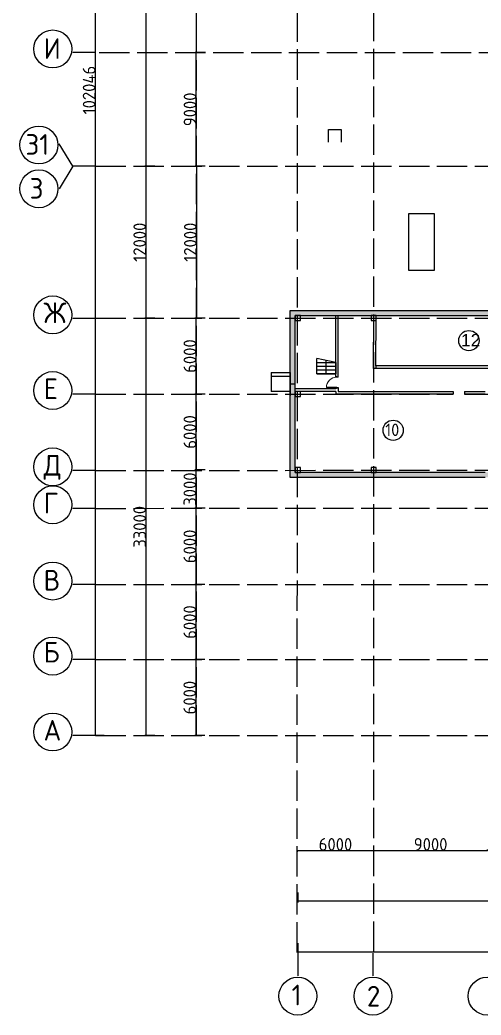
# Model space of a CAD drawing. Header units: millimetres. Extents: x -1544140 to 7445918, y -1294905 to 2019878.
# Drawn here: x 446820 to 483281, y 141409 to 220079 of the extents above; entities that cross this region are included whole.
import ezdxf

# ---------------------------------------------------------------- set-up
doc = ezdxf.new("R2010")
doc.units = ezdxf.units.MM
doc.header["$MEASUREMENT"] = 0
doc.linetypes.add('ACAD_ISO02W100', pattern=[15, 12, -3])
doc.layers.add('JA_Building Outline', color=7, linetype='Continuous', lineweight=5)
doc.layers.add('Plan 1', color=7, linetype='Continuous')
doc.layers.add('Plan 2', color=7, linetype='Continuous')
doc.styles.add('Annotative', font='GOST Common.ttf')
doc.styles.add('gost', font='GOST Common.ttf')
doc.styles.get("Standard").update_dxf_attribs({"font": 'arial.ttf'})
doc.dimstyles.get("Standard").update_dxf_attribs({"dimtxt": 1000, "dimasz": 100, "dimexe": 100, "dimexo": 0.06, "dimgap": 0.19, "dimtad": 1, "dimdec": 0, "dimzin": 0, "dimdsep": 46, "dimtxsty": 'Annotative', "dimblk": 'ARCHTICK', "dimcen": 0.09, "dimadec": 0, "dimazin": 0, "dimtfac": 1, "dimtdec": 0, "dimtofl": 0, "dimtmove": 0, "dimatfit": 3, "dimldrblk": 'ARCHTICK', "dimfxl": 700, "dimfxlon": 1, "dimtolj": 1, "dimtzin": 0, "dimarcsym": 0})

# ---------------------------------------------------------------- blocks, each defined once
blk = doc.blocks.new('_ArchTick')
at = {"color": 0, "linetype": 'ByBlock', "const_width": 0.15}
blk.add_lwpolyline([(-0.5, -0.5), (0.5, 0.5)], dxfattribs=at)
blk = doc.blocks.new('*D169')
at = {"color": 0, "lineweight": -2, "transparency": 16777216}
for p, q in [((468791, 147103), (468791, 146303)), ((468791, 146403), (561791, 146403)), ((561791, 147103), (561791, 146303))]:
    blk.add_line(p, q, dxfattribs=at)
at = {"layer": 'Defpoints', "color": 0, "transparency": 16777216}
for p in [(468791, 155507), (561791, 155507), (561791, 146403)]:
    blk.add_point(p, dxfattribs=at)
at = {"color": 0, "lineweight": -2, "transparency": 16777216, "xscale": 100, "yscale": 100, "zscale": 100, "rotation": 180}
blk.add_blockref('_ArchTick', (468791, 146403), dxfattribs=at)
at = {"color": 0, "lineweight": -2, "transparency": 16777216, "xscale": 100, "yscale": 100, "zscale": 100}
blk.add_blockref('_ArchTick', (561791, 146403), dxfattribs=at)
at = {"color": 0, "transparency": 16777216, "insert": (515291, 146904), "char_height": 1000, "attachment_point": 5, "style": 'Annotative'}
blk.add_mtext('\\A1;93000', dxfattribs=at)
blk = doc.blocks.new('*D166')
at = {"color": 0, "lineweight": -2, "transparency": 16777216}
for p, q in [((457491, 196507), (456691, 196507)), ((456791, 163507), (456791, 196507)), ((457491, 163507), (456691, 163507))]:
    blk.add_line(p, q, dxfattribs=at)
at = {"layer": 'Defpoints', "color": 0, "transparency": 16777216}
for p in [(456791, 196507), (468791, 196507), (468791, 163507)]:
    blk.add_point(p, dxfattribs=at)
at = {"color": 0, "lineweight": -2, "transparency": 16777216, "xscale": 100, "yscale": 100, "zscale": 100}
for p, rotation in [((456791, 196507), 90), ((456791, 163507), 270)]:
    blk.add_blockref('_ArchTick', p, dxfattribs=dict(at, rotation=rotation))
at = {"color": 0, "transparency": 16777216, "insert": (456291, 180007), "char_height": 1000, "attachment_point": 5, "rotation": 90, "style": 'Annotative'}
blk.add_mtext('\\A1;33000', dxfattribs=at)
blk = doc.blocks.new('*D167')
at = {"color": 0, "lineweight": -2, "transparency": 16777216}
for p, q in [((457491, 208507), (456691, 208507)), ((456791, 196507), (456791, 208507)), ((457491, 196507), (456691, 196507))]:
    blk.add_line(p, q, dxfattribs=at)
at = {"layer": 'Defpoints', "color": 0, "transparency": 16777216}
for p in [(456791, 208507), (492791, 208507), (468791, 196507)]:
    blk.add_point(p, dxfattribs=at)
at = {"color": 0, "lineweight": -2, "transparency": 16777216, "xscale": 100, "yscale": 100, "zscale": 100}
for p, rotation in [((456791, 208507), 90), ((456791, 196507), 270)]:
    blk.add_blockref('_ArchTick', p, dxfattribs=dict(at, rotation=rotation))
at = {"color": 0, "transparency": 16777216, "insert": (456291, 202507), "char_height": 1000, "attachment_point": 5, "rotation": 90, "style": 'Annotative'}
blk.add_mtext('\\A1;12000', dxfattribs=at)
blk = doc.blocks.new('*D168')
at = {"color": 0, "lineweight": -2, "transparency": 16777216}
for p, q in [((457491, 265507), (456691, 265507)), ((456791, 208507), (456791, 265507)), ((457491, 208507), (456691, 208507))]:
    blk.add_line(p, q, dxfattribs=at)
at = {"layer": 'Defpoints', "color": 0, "transparency": 16777216}
for p in [(456791, 265507), (492791, 265507), (492791, 208507)]:
    blk.add_point(p, dxfattribs=at)
at = {"color": 0, "lineweight": -2, "transparency": 16777216, "xscale": 100, "yscale": 100, "zscale": 100}
for p, rotation in [((456791, 265507), 90), ((456791, 208507), 270)]:
    blk.add_blockref('_ArchTick', p, dxfattribs=dict(at, rotation=rotation))
at = {"color": 0, "transparency": 16777216, "insert": (456291, 237007), "char_height": 1000, "attachment_point": 5, "rotation": 90, "style": 'Annotative'}
blk.add_mtext('\\A1;57000', dxfattribs=at)
blk = doc.blocks.new('*D193')
at = {"color": 0, "lineweight": -2, "transparency": 16777216}
for p, q in [((461448, 169506), (460648, 169506)), ((460748, 163507), (460748, 169506)), ((461448, 163507), (460648, 163507))]:
    blk.add_line(p, q, dxfattribs=at)
at = {"layer": 'Defpoints', "color": 0, "transparency": 16777216}
for p in [(460748, 169506), (468748, 169506), (468748, 163507)]:
    blk.add_point(p, dxfattribs=at)
at = {"color": 0, "lineweight": -2, "transparency": 16777216, "xscale": 100, "yscale": 100, "zscale": 100}
for p, rotation in [((460748, 169506), 90), ((460748, 163507), 270)]:
    blk.add_blockref('_ArchTick', p, dxfattribs=dict(at, rotation=rotation))
at = {"color": 0, "transparency": 16777216, "insert": (460248, 166507), "char_height": 1000, "attachment_point": 5, "rotation": 90, "style": 'Annotative'}
blk.add_mtext('\\A1;6000', dxfattribs=at)
blk = doc.blocks.new('*D194')
at = {"color": 0, "lineweight": -2, "transparency": 16777216}
for p, q in [((461453, 175449), (460653, 175449)), ((460753, 169507), (460753, 175449)), ((461453, 169507), (460653, 169507))]:
    blk.add_line(p, q, dxfattribs=at)
at = {"layer": 'Defpoints', "color": 0, "transparency": 16777216}
for p in [(460753, 175449), (468753, 175449), (468791, 169507)]:
    blk.add_point(p, dxfattribs=at)
at = {"color": 0, "lineweight": -2, "transparency": 16777216, "xscale": 100, "yscale": 100, "zscale": 100}
for p, rotation in [((460753, 175449), 90), ((460753, 169507), 270)]:
    blk.add_blockref('_ArchTick', p, dxfattribs=dict(at, rotation=rotation))
at = {"color": 0, "transparency": 16777216, "insert": (460253, 172478), "char_height": 1000, "attachment_point": 5, "rotation": 90, "style": 'Annotative'}
blk.add_mtext('\\A1;6000', dxfattribs=at)
blk = doc.blocks.new('*D195')
at = {"color": 0, "lineweight": -2, "transparency": 16777216}
for p, q in [((461453, 181473), (460653, 181473)), ((460753, 175449), (460753, 181473)), ((461453, 175449), (460653, 175449))]:
    blk.add_line(p, q, dxfattribs=at)
at = {"layer": 'Defpoints', "color": 0, "transparency": 16777216}
for p in [(460753, 181473), (468756, 181473), (468753, 175449)]:
    blk.add_point(p, dxfattribs=at)
at = {"color": 0, "lineweight": -2, "transparency": 16777216, "xscale": 100, "yscale": 100, "zscale": 100}
for p, rotation in [((460753, 181473), 90), ((460753, 175449), 270)]:
    blk.add_blockref('_ArchTick', p, dxfattribs=dict(at, rotation=rotation))
at = {"color": 0, "transparency": 16777216, "insert": (460253, 178461), "char_height": 1000, "attachment_point": 5, "rotation": 90, "style": 'Annotative'}
blk.add_mtext('\\A1;6000', dxfattribs=at)
blk = doc.blocks.new('*D196')
at = {"color": 0, "lineweight": -2, "transparency": 16777216}
for p, q in [((461456, 184507), (460656, 184507)), ((460756, 181473), (460756, 184507)), ((461456, 181473), (460656, 181473))]:
    blk.add_line(p, q, dxfattribs=at)
at = {"layer": 'Defpoints', "color": 0, "transparency": 16777216}
for p in [(460756, 184507), (468791, 184507), (468756, 181473)]:
    blk.add_point(p, dxfattribs=at)
at = {"color": 0, "lineweight": -2, "transparency": 16777216, "xscale": 100, "yscale": 100, "zscale": 100}
for p, rotation in [((460756, 184507), 90), ((460756, 181473), 270)]:
    blk.add_blockref('_ArchTick', p, dxfattribs=dict(at, rotation=rotation))
at = {"color": 0, "transparency": 16777216, "insert": (460256, 182990), "char_height": 1000, "attachment_point": 5, "rotation": 90, "style": 'Annotative'}
blk.add_mtext('\\A1;3000', dxfattribs=at)
blk = doc.blocks.new('*D197')
at = {"color": 0, "lineweight": -2, "transparency": 16777216}
for p, q in [((461460, 190503), (460660, 190503)), ((460760, 184507), (460760, 190503)), ((461460, 184507), (460660, 184507))]:
    blk.add_line(p, q, dxfattribs=at)
at = {"layer": 'Defpoints', "color": 0, "transparency": 16777216}
for p in [(460760, 190503), (468760, 190503), (468791, 184507)]:
    blk.add_point(p, dxfattribs=at)
at = {"color": 0, "lineweight": -2, "transparency": 16777216, "xscale": 100, "yscale": 100, "zscale": 100}
for p, rotation in [((460760, 190503), 90), ((460760, 184507), 270)]:
    blk.add_blockref('_ArchTick', p, dxfattribs=dict(at, rotation=rotation))
at = {"color": 0, "transparency": 16777216, "insert": (460260, 187505), "char_height": 1000, "attachment_point": 5, "rotation": 90, "style": 'Annotative'}
blk.add_mtext('\\A1;6000', dxfattribs=at)
blk = doc.blocks.new('*D198')
at = {"color": 0, "lineweight": -2, "transparency": 16777216}
for p, q in [((461460, 196507), (460660, 196507)), ((460760, 190503), (460760, 196507)), ((461460, 190503), (460660, 190503))]:
    blk.add_line(p, q, dxfattribs=at)
at = {"layer": 'Defpoints', "color": 0, "transparency": 16777216}
for p in [(460760, 196507), (468791, 196507), (468760, 190503)]:
    blk.add_point(p, dxfattribs=at)
at = {"color": 0, "lineweight": -2, "transparency": 16777216, "xscale": 100, "yscale": 100, "zscale": 100}
for p, rotation in [((460760, 196507), 90), ((460760, 190503), 270)]:
    blk.add_blockref('_ArchTick', p, dxfattribs=dict(at, rotation=rotation))
at = {"color": 0, "transparency": 16777216, "insert": (460260, 193505), "char_height": 1000, "attachment_point": 5, "rotation": 90, "style": 'Annotative'}
blk.add_mtext('\\A1;6000', dxfattribs=at)
blk = doc.blocks.new('*D187')
at = {"color": 0, "lineweight": -2, "transparency": 16777216}
for p, q in [((460091, 208507), (460891, 208507)), ((460791, 208507), (460791, 196507)), ((460791, 196507), (460891, 196507))]:
    blk.add_line(p, q, dxfattribs=at)
at = {"layer": 'Defpoints', "color": 0, "transparency": 16777216}
for p in [(452791, 208507), (460791, 196507), (460791, 196507)]:
    blk.add_point(p, dxfattribs=at)
at = {"color": 0, "lineweight": -2, "transparency": 16777216, "xscale": 100, "yscale": 100, "zscale": 100}
for p, rotation in [((460791, 208507), 90), ((460791, 196507), 270)]:
    blk.add_blockref('_ArchTick', p, dxfattribs=dict(at, rotation=rotation))
at = {"color": 0, "transparency": 16777216, "insert": (460291, 202507), "char_height": 1000, "attachment_point": 5, "rotation": 90, "style": 'Annotative'}
blk.add_mtext('\\A1;12000', dxfattribs=at)
blk = doc.blocks.new('*D188')
at = {"color": 0, "lineweight": -2, "transparency": 16777216}
for p, q in [((461467, 217507), (460667, 217507)), ((460767, 208507), (460767, 217507)), ((461467, 208507), (460667, 208507))]:
    blk.add_line(p, q, dxfattribs=at)
at = {"layer": 'Defpoints', "color": 0, "transparency": 16777216}
for p in [(460767, 217507), (468767, 217507), (468767, 208507)]:
    blk.add_point(p, dxfattribs=at)
at = {"color": 0, "lineweight": -2, "transparency": 16777216, "xscale": 100, "yscale": 100, "zscale": 100}
for p, rotation in [((460767, 217507), 90), ((460767, 208507), 270)]:
    blk.add_blockref('_ArchTick', p, dxfattribs=dict(at, rotation=rotation))
at = {"color": 0, "transparency": 16777216, "insert": (460267, 213007), "char_height": 1000, "attachment_point": 5, "rotation": 90, "style": 'Annotative'}
blk.add_mtext('\\A1;9000', dxfattribs=at)
blk = doc.blocks.new('*D163')
at = {"color": 0, "lineweight": -2, "transparency": 16777216}
for p, q in [((460791, 229442), (460891, 229442)), ((460791, 217507), (460791, 229442)), ((461491, 217507), (460691, 217507))]:
    blk.add_line(p, q, dxfattribs=at)
at = {"layer": 'Defpoints', "color": 0, "transparency": 16777216}
for p in [(460791, 229442), (460791, 229442), (466235, 217507)]:
    blk.add_point(p, dxfattribs=at)
at = {"color": 0, "lineweight": -2, "transparency": 16777216, "xscale": 100, "yscale": 100, "zscale": 100}
for p, rotation in [((460791, 229442), 90), ((460791, 217507), 270)]:
    blk.add_blockref('_ArchTick', p, dxfattribs=dict(at, rotation=rotation))
at = {"color": 0, "transparency": 16777216, "insert": (460291, 223474), "char_height": 1000, "attachment_point": 5, "rotation": 90, "style": 'Annotative'}
blk.add_mtext('\\A1;12000', dxfattribs=at)
blk = doc.blocks.new('*D192')
at = {"color": 0, "lineweight": -2, "transparency": 16777216}
for p, q in [((453492, 265553), (452692, 265553)), ((452792, 163507), (452792, 265553)), ((453492, 163507), (452692, 163507))]:
    blk.add_line(p, q, dxfattribs=at)
at = {"layer": 'Defpoints', "color": 0, "transparency": 16777216}
for p in [(452792, 265553), (461379, 265553), (468791, 163507)]:
    blk.add_point(p, dxfattribs=at)
at = {"color": 0, "lineweight": -2, "transparency": 16777216, "xscale": 100, "yscale": 100, "zscale": 100}
for p, rotation in [((452792, 265553), 90), ((452792, 163507), 270)]:
    blk.add_blockref('_ArchTick', p, dxfattribs=dict(at, rotation=rotation))
at = {"color": 0, "transparency": 16777216, "insert": (452291, 214530), "char_height": 1000, "attachment_point": 5, "rotation": 90, "style": 'Annotative'}
blk.add_mtext('\\A1;102046', dxfattribs=at)
blk = doc.blocks.new('*D165')
at = {"color": 0, "lineweight": -2, "transparency": 16777216}
for p, q in [((468791, 151103), (468791, 150303)), ((543791, 151103), (543791, 150303)), ((543791, 150403), (468791, 150403))]:
    blk.add_line(p, q, dxfattribs=at)
at = {"layer": 'Defpoints', "color": 0, "transparency": 16777216}
for p in [(468791, 170852), (543791, 163507), (468791, 150403)]:
    blk.add_point(p, dxfattribs=at)
at = {"color": 0, "lineweight": -2, "transparency": 16777216, "xscale": 100, "yscale": 100, "zscale": 100, "rotation": 180}
blk.add_blockref('_ArchTick', (468791, 150403), dxfattribs=at)
at = {"color": 0, "lineweight": -2, "transparency": 16777216, "xscale": 100, "yscale": 100, "zscale": 100}
blk.add_blockref('_ArchTick', (543791, 150403), dxfattribs=at)
at = {"color": 0, "transparency": 16777216, "insert": (506291, 150904), "char_height": 1000, "attachment_point": 5, "style": 'Annotative'}
blk.add_mtext('\\A1;75000', dxfattribs=at)
blk = doc.blocks.new('*D202')
at = {"color": 0, "lineweight": -2, "transparency": 16777216}
for p, q in [((474791, 154403), (474791, 154503)), ((483791, 154403), (474791, 154403)), ((483791, 154403), (483791, 154503))]:
    blk.add_line(p, q, dxfattribs=at)
at = {"layer": 'Defpoints', "color": 0, "transparency": 16777216}
for p in [(474791, 154403), (474791, 154403), (483791, 154403)]:
    blk.add_point(p, dxfattribs=at)
at = {"color": 0, "lineweight": -2, "transparency": 16777216, "xscale": 100, "yscale": 100, "zscale": 100, "rotation": 180}
blk.add_blockref('_ArchTick', (474791, 154403), dxfattribs=at)
at = {"color": 0, "lineweight": -2, "transparency": 16777216, "xscale": 100, "yscale": 100, "zscale": 100}
blk.add_blockref('_ArchTick', (483791, 154403), dxfattribs=at)
at = {"color": 0, "transparency": 16777216, "insert": (479291, 154904), "char_height": 1000, "attachment_point": 5, "style": 'Annotative'}
blk.add_mtext('\\A1;9000', dxfattribs=at)
blk = doc.blocks.new('*D203')
at = {"color": 0, "lineweight": -2, "transparency": 16777216}
for p, q in [((468745, 154440), (468745, 154303)), ((474791, 154403), (468745, 154403)), ((474791, 154403), (474791, 154503))]:
    blk.add_line(p, q, dxfattribs=at)
at = {"layer": 'Defpoints', "color": 0, "transparency": 16777216}
for p in [(468745, 154440), (468745, 154403), (474791, 154403)]:
    blk.add_point(p, dxfattribs=at)
at = {"color": 0, "lineweight": -2, "transparency": 16777216, "xscale": 100, "yscale": 100, "zscale": 100, "rotation": 180}
blk.add_blockref('_ArchTick', (468745, 154403), dxfattribs=at)
at = {"color": 0, "lineweight": -2, "transparency": 16777216, "xscale": 100, "yscale": 100, "zscale": 100}
blk.add_blockref('_ArchTick', (474791, 154403), dxfattribs=at)
at = {"color": 0, "transparency": 16777216, "insert": (471768, 154904), "char_height": 1000, "attachment_point": 5, "style": 'Annotative'}
blk.add_mtext('\\A1;6000', dxfattribs=at)

msp = doc.modelspace()

# ---------------------------------------------------------------- hatches: boundary and pattern name
at = {"true_color": 0x636466, "transparency": 33554687}
h = msp.add_hatch(color=251, dxfattribs=at)
h.dxf.hatch_style = 1
h.paths.add_polyline_path([(492591.3, 229462.4), (492191.3, 229462.1), (492191.3, 217507.1), (492591.3, 217507.1)])
h.paths.add_polyline_path([(492591.3, 217507.1), (492191.3, 217507.1), (492191.3, 207907.1), (492786.5, 207907.1), (492786.6, 208307.1), (492591.3, 208307.1)])
h.paths.add_polyline_path([(498591.3, 208307.1), (492991.3, 208307.1), (492786.6, 208307.1), (492786.5, 207907.1), (492991.3, 207907.1), (498191.3, 207907.1), (498191.3, 197107.1), (492785.7, 197107.1), (492785.6, 196707.1), (498591.3, 196707.1)])
h.paths.add_polyline_path([(492785.7, 197107.1), (483791.3, 197107.1), (483791.3, 196707.1), (492785.6, 196707.1)])
h.paths.add_polyline_path([(474791.3, 197107.1), (468762.6, 197107.1), (468762.4, 196707.1), (474791.3, 196707.1), (474791.3, 196707.8)])
h.paths.add_polyline_path([(483791.3, 197107.1), (474791.3, 197107.1), (474791.3, 196707.1), (483791.3, 196707.1)])
h.paths.add_polyline_path([(468591.3, 196507.1), (468191.3, 196507.1), (468191.3, 190502.8), (468591.3, 190502.8), (468591.3, 190707.1)])
h.paths.add_polyline_path([(468762.6, 197107.1), (468191.3, 197107.1), (468191.3, 196507.1), (468591.3, 196507.1), (468591.3, 196707.1), (468762.4, 196707.1)])
h.paths.add_polyline_path([(468591.3, 190502.8), (468191.3, 190502.8), (468191.3, 189890.1), (468191.3, 184472.6), (468591.3, 184472.7)])
h.paths.add_polyline_path([(474791.3, 184307.1), (468757.2, 184307.1), (468757, 183907.1), (474791.3, 183907.1)])
h.paths.add_polyline_path([(468757.2, 184307.1), (468591.3, 184307.1), (468591.3, 184472.7), (468191.3, 184472.6), (468191.3, 183907.1), (468757, 183907.1)])
h.paths.add_polyline_path([(483791.3, 184307.1), (483591.3, 184307.1), (483591.3, 184307.1), (474791.3, 184307.1), (474791.3, 183907.1), (483591.3, 183907.1), (483791.3, 183907.1)])
h.paths.add_polyline_path([(492591.3, 184307.1), (483991.3, 184307.1), (483791.3, 184307.1), (483791.3, 183907.1), (492191.3, 183907.1), (492191.3, 181481.5), (492591.3, 181481.7)])
h.paths.add_polyline_path([(492591.3, 181481.7), (492191.3, 181481.5), (492191.3, 175463.7), (492591.3, 175463.9)])
h.paths.add_polyline_path([(498791.3, 175307.1), (497323.1, 175307.1), (497323.1, 174907.1), (498791.3, 174907.1)])
h.paths.add_polyline_path([(496423.1, 175307.1), (492783.9, 175307.1), (492783.8, 174907.1), (496423.1, 174907.1)])
h.paths.add_polyline_path([(492591.3, 175463.9), (492191.3, 175463.7), (492191.3, 174907.1), (492783.8, 174907.1), (492783.9, 175307.1), (492591.3, 175307.1)])
h.paths.add_polyline_path([(502391.3, 175470), (501991.3, 175469.8), (501991.3, 175307.1), (501791.3, 175307.1), (501791.3, 174907.1), (502391.3, 174907.1)])
h.paths.add_polyline_path([(501791.3, 175307.1), (498791.3, 175307.1), (498791.3, 174907.1), (501791.3, 174907.1)])
h.paths.add_polyline_path([(502391.3, 181485.3), (501991.3, 181485.1), (501991.3, 175469.8), (502391.3, 175470)])
h.paths.add_polyline_path([(502391.3, 183907.1), (507791.3, 183907.1), (507791.3, 184307.1), (501991.3, 184307.1), (501991.3, 181485.1), (502391.3, 181485.3)])
h.paths.add_polyline_path([(513791.5, 184296.3), (513791.5, 184307.1), (507791.3, 184307.1), (507791.3, 183907.1), (513790.9, 183907.1)])
h.paths.add_polyline_path([(517968.9, 184307.1), (513791.6, 184307.1), (513790.9, 183907.1), (517968.9, 183907.1)])
h.paths.add_polyline_path([(519750.9, 184307.1), (519607.5, 184307.1), (518968.9, 184307.1), (518968.9, 183907.1), (519750.7, 183907.1)])
h.paths.add_polyline_path([(519968.9, 184307.1), (519750.9, 184307.1), (519750.7, 183907.1), (519968.9, 183907.1)])

# ---------------------------------------------------------------- linework, layer by layer
at = {"color": 9, "linetype": 'ACAD_ISO02W100', "ltscale": 200, "true_color": 0xc4c4c5}
for p, q in [((460791.3, 163507.1), (460791.3, 265507.1)), ((468741.3, 146353.5), (468791.3, 265507.1)), ((474791.3, 146403.5), (474791.3, 265507.1)), ((453091.3, 217507.1), (527559.3, 217507.1)), ((452791.3, 208507.1), (561791.3, 208507.1)), ((452791.7, 196507.1), (561791.3, 196507.1)), ((452791.3, 190502.1), (481081.2, 190503.4)), ((481981.2, 190503.4), (525791.3, 190505.5)), ((452791.3, 184466.9), (561791.3, 184507.1)), ((452791.3, 181467), (561791.3, 181507.1)), ((452791.7, 175439.1), (561791.3, 175507.1)), ((452791.3, 169505.9), (535765.4, 169507.1)), ((452791.7, 163507.1), (561791.3, 163507.1))]:
    msp.add_line(p, q, dxfattribs=at)
for p, q in [((452791.3, 217501.7), (451005.1, 217501.7)), ((471226.9, 210419), (471226.9, 211419)), ((471226.9, 211419), (472226.9, 211419)), ((472226.9, 211419), (472226.9, 210419)), ((451005.1, 208507.1), (449932.5, 210287)), ((451001, 208507.1), (449928.5, 206727.2)), ((452791.3, 208507.1), (451005.1, 208507.1)), ((477560.2, 200266.9), (477560.2, 204766.9)), ((477560.2, 204766.9), (479560.2, 204766.9)), ((479560.2, 204766.9), (479560.2, 200266.9)), ((479560.2, 200266.9), (477560.2, 200266.9)), ((471791.3, 191873.7), (471791.3, 196707.1)), ((471991.3, 191837.7), (471991.3, 196707.1)), ((452791.3, 196479.3), (451005.1, 196479.3)), ((471791.3, 193007.1), (470291.3, 193307.1)), ((470291.3, 192107.1), (470291.3, 193307.1)), ((470291.3, 193007.1), (471791.3, 193007.1)), ((471041.3, 192107.1), (471041.3, 193157.1)), ((471791.3, 193007.1), (471791.3, 192107.1)), ((468191.3, 192207.1), (468191.3, 190401.4)), ((470291.3, 192707.1), (471791.3, 192707.1)), ((470291.3, 192407.1), (471791.3, 192407.1)), ((470291.3, 192107.1), (471791.3, 192107.1)), ((471791.3, 192107.1), (470291.3, 192107.1)), ((474965.4, 192733.8), (474965.4, 192533.8)), ((468191.3, 191304.3), (468591.3, 191304.3)), ((471878.8, 191873.7), (471791.3, 191873.7)), ((452791.3, 190502.1), (451005.1, 190502.1)), ((469036.7, 190907.1), (468591.3, 190907.1)), ((469036.7, 190707.1), (468591.3, 190707.1)), ((470707.3, 190907.1), (469036.7, 190907.1)), ((470671.3, 190707.6), (469036.7, 190707.1)), ((471791.3, 190707.8), (470671.3, 190707.6)), ((471791.3, 190907.1), (470707.3, 190907.1)), ((471791.3, 190973.4), (471791.3, 190907.1)), ((471878.8, 190973.4), (471791.3, 190973.4)), ((471791.3, 190707.8), (471791.3, 190503)), ((471791.3, 190507.1), (481081.2, 190507.1)), ((471991.3, 191009.4), (471991.3, 190707.9)), ((471991.3, 190707.9), (481081.2, 190707.3)), ((481081.2, 190707.3), (481081.2, 190503.4)), ((481981.2, 190707.2), (483591.3, 190707.1)), ((481981.2, 190707.2), (481981.2, 190503.4)), ((481981.2, 190507.1), (483591.3, 190507.1)), ((452791.3, 184466.9), (451005.1, 184466.9)), ((452791.3, 181467), (451005.1, 181467)), ((452791.7, 175439.1), (451005.5, 175439.1)), ((452791.7, 169505.9), (451005.5, 169505.9)), ((452791.3, 163507.1), (451005.1, 163507.1)), ((468791.3, 146303.5), (468791.3, 144517.3)), ((474733.4, 146303.5), (474733.4, 144517.3))]:
    msp.add_line(p, q)
at = {"color": 240, "true_color": 0xed1f24}
for p, q in [((466685.3, 192207.1), (468191.3, 192207.1)), ((466685.3, 192207.1), (466685.3, 190707.1)), ((468191.3, 192207.1), (468191.3, 190707.1)), ((466685.3, 191907.1), (468191.3, 191907.1)), ((468191.3, 190707.1), (466685.3, 190707.1))]:
    msp.add_line(p, q, dxfattribs=at)
at = {"color": 18, "true_color": 0x000000}
for p, q in [((471991.3, 191837.7), (471991.3, 191873.4)), ((471991.3, 190973.4), (471991.3, 191009.4))]:
    msp.add_line(p, q, dxfattribs=at)
for points in [[(483591.3, 183907.1), (468191.3, 183907.1), (468191.3, 197107.1), (498191.3, 197107.1), (498191.3, 207907.1), (492991.3, 207907.1), (492191.3, 207907.1), (492191.3, 266107.1), (514391.3, 266107.1), (514391.4, 230107.1), (562391.3, 230107.1), (562391.3, 207907.1), (538391.3, 207907.1), (538391.3, 197107.1), (544391.3, 197107.1), (544391.3, 162907.1), (531191.3, 162907.1), (531191.3, 183907.1), (520968.9, 183907.1)], [(483591.3, 184307.1), (468591.3, 184307.1), (468591.3, 196707.1), (498591.3, 196707.1), (498591.3, 208307.1), (492991.3, 208307.1), (492591.3, 208307.1), (492591.3, 265707.1), (513991.3, 265707.1), (513991.4, 229507.1), (513991.4, 229707.1), (561991.3, 229707.1), (561991.3, 208307.1), (537991.3, 208307.1), (537991.3, 196707.1), (543991.3, 196707.1), (543991.3, 163307.1), (531591.3, 163307.1), (531591.3, 184307.1), (520875.7, 184307.1)], [(492790, 196707.1), (492762.8, 192533.8), (474764.1, 192533.8), (474791.3, 196707.8)]]:
    msp.add_lwpolyline(points)
for points in [[(468591.3, 196307.1), (468991.3, 196307.1), (468991.3, 196707.1), (468591.3, 196707.1)], [(474591.3, 196307.1), (474991.3, 196307.1), (474991.3, 196707.1), (474591.3, 196707.1)], [(474991.3, 196707.1), (492590, 196707.1), (492564.1, 192733.8), (474965.4, 192733.8)], [(468591.3, 190307.1), (468991.3, 190307.1), (468991.3, 190707.1), (468591.3, 190707.1)], [(468591.3, 184307.1), (468991.3, 184307.1), (468991.3, 184707.1), (468591.3, 184707.1)], [(474591.3, 184307.1), (474991.3, 184307.1), (474991.3, 184707.1), (474591.3, 184707.1)]]:
    msp.add_lwpolyline(points, close=True)
for centre in [(449421.5, 217782.7), (448320.1, 210191.2), (448320.1, 206727.2), (449421.5, 196760.3), (449421.5, 190783.1), (449421.5, 184747.9), (449421.5, 181748.1), (449421.9, 175720.1), (449421.9, 169787), (449421.5, 163788.2), (468791.3, 142908.9), (474733.4, 142908.9), (483757.5, 142908.9)]:
    msp.add_circle(centre, 1500)
at = {"layer": 'JA_Building Outline', "color": 18, "lineweight": 0, "true_color": 0x000000}
for p, q in [((471991.3, 191873.7), (471878.8, 191873.7)), ((471878.8, 191873.7), (471878.8, 191837.7)), ((471878.8, 191837.7), (471991.3, 191837.7)), ((471991.3, 191837.7), (471991.3, 191873.7)), ((471991.3, 191009.4), (471878.8, 191009.4)), ((471878.8, 191009.4), (471878.8, 190973.4)), ((471878.8, 190973.4), (471991.3, 190973.4)), ((471991.3, 190973.4), (471991.3, 191009.4))]:
    msp.add_line(p, q, dxfattribs=at)
at = {"layer": 'JA_Building Outline', "color": 18, "lineweight": 5, "true_color": 0x000000}
for p, q in [((471878.8, 191837.7), (471991.3, 191837.7)), ((471878.8, 191009.4), (471991.3, 191009.4))]:
    msp.add_line(p, q, dxfattribs=at)
msp.add_lwpolyline([(471878.8, 191009.4), (471050.5, 191009.4), (471050.5, 191058.7), (471878.8, 191058.7)], close=True, dxfattribs=at)
msp.add_arc((471880.9, 191008.8), 829.5, 90, 180, dxfattribs=at)
at = {"layer": 'Plan 2'}
for centre in [(482317, 194725.3), (476325.9, 187638)]:
    msp.add_circle(centre, 800, dxfattribs=at)

# ---------------------------------------------------------------- texts
at = {"layer": 'Plan 1', "attachment_point": 1, "style": 'gost'}
for s, insert, char_height in [('И', (448690.7, 218634.4), 1630.6), ('З1', (447263.4, 211049.6), 1630.63), ('З', (447589.3, 207579.7), 1630.6), ('Ж', (448690.7, 197744.5), 1630.6), ('Е', (448690.7, 191731.9), 1630.6), ('Д', (448690.7, 185694.2), 1630.6), ('Г', (448690.7, 182698.6), 1630.6), ('В', (448690.7, 176598.5), 1630.6), ('Б', (448690.7, 170914.9), 1630.6), ('А', (448690.7, 164741.8), 1630.6), ('1', (468299.5, 143810.6), 1630.6), ('2', (474249.7, 143715.8), 1630.6)]:
    msp.add_mtext_dynamic_manual_height_columns(s, width=31807.575, gutter_width=5.44, heights=[0], dxfattribs=dict(at, insert=insert, char_height=char_height))
at = {"layer": 'Plan 2', "insert": (481694.4, 195252.4), "char_height": 981.65, "attachment_point": 1}
msp.add_mtext_dynamic_manual_height_columns('12', width=981.649, gutter_width=3.27, heights=[0], dxfattribs=at)
at = {"layer": 'Plan 2', "insert": (475703.2, 188165), "char_height": 981.65, "attachment_point": 1, "style": 'gost'}
msp.add_mtext_dynamic_manual_height_columns('10', width=981.649, gutter_width=3.27, heights=[0], dxfattribs=at)

# ---------------------------------------------------------------- dimensions: what is measured, and where the dimension line sits
for base, p1, p2, picture, middle in [((452791.7, 265553.2), (468791.3, 163507.1), (461378.9, 265553.2), '*D192', (452291.5, 214530.2)), ((460767.4, 217507.1), (468767.4, 208507.1), (468767.4, 217507.1), '*D188', (460267.2, 213007.1)), ((460791.3, 196507.1), (452791.3, 208507.1), (460791.3, 196507.1), '*D187', (460291.1, 202507.1)), ((456791.3, 196507.1), (468791.3, 163507.1), (468791.3, 196507.1), '*D166', (456291.1, 180007.1))]:
    dim = msp.add_linear_dim(base=base, p1=p1, p2=p2, angle=90, dimstyle='Standard')
    dim.commit()
    dim.dimension.update_dxf_attribs({"geometry": picture, "text_midpoint": middle})
for base, p1, p2, picture, middle in [((456791.3, 265507.1), (492791.3, 208507.1), (492791.3, 265507.1), '*D168', (456291.1, 237007.1)), ((456791.3, 208507.1), (468791.3, 196507.1), (492791.3, 208507.1), '*D167', (456291.1, 202507.1))]:
    dim = msp.add_linear_dim(base=base, p1=p1, p2=p2, angle=90, dimstyle='Standard', override={"dimtmove": 1})
    dim.commit()
    dim.dimension.update_dxf_attribs({"geometry": picture, "text_midpoint": middle})
for base, p1, p2, text, picture, middle in [((460791.3, 229441.8), (466235.4, 217507.1), (460791.3, 229441.8), '12000', '*D163', (460291.1, 223474.5)), ((460759.8, 196507.1), (468759.8, 190502.8), (468791.3, 196507.1), '6000', '*D198', (460259.6, 193505)), ((460759.8, 190502.8), (468791.3, 184507.1), (468759.8, 190502.8), '6000', '*D197', (460259.6, 187505)), ((460756, 184507.1), (468756, 181472.9), (468791.3, 184507.1), '3000', '*D196', (460255.8, 182990)), ((460753.5, 181472.9), (468753.5, 175449), (468756, 181472.9), '6000', '*D195', (460253.3, 178461)), ((460753.5, 175449), (468791.3, 169507.1), (468753.5, 175449), '6000', '*D194', (460253.3, 172478.1))]:
    dim = msp.add_linear_dim(base=base, p1=p1, p2=p2, angle=90, text=text, dimstyle='Standard', override={"dimtmove": 1})
    dim.commit()
    dim.dimension.update_dxf_attribs({"geometry": picture, "text_midpoint": middle})
for base, p1, p2, picture, middle in [((468791.3, 150403.5), (543791.3, 163507.1), (468791.3, 170851.6), '*D165', (506291.3, 150903.6)), ((474791.3, 154403.5), (483791.3, 154403.5), (474791.3, 154403.5), '*D202', (479291.3, 154903.6))]:
    dim = msp.add_linear_dim(base=base, p1=p1, p2=p2, dimstyle='Standard', override={"dimtmove": 1})
    dim.commit()
    dim.dimension.update_dxf_attribs({"geometry": picture, "text_midpoint": middle})
dim = msp.add_linear_dim(base=(460748.4, 169506.2), p1=(468748.5, 163507.1), p2=(468748.4, 169506.2), angle=90, text='6000', dimstyle='Standard')
dim.commit()
dim.dimension.update_dxf_attribs({"geometry": '*D193', "text_midpoint": (460248.2, 166506.7)})
dim = msp.add_linear_dim(base=(468744.7, 154403.5), p1=(474791.3, 154403.5), p2=(468744.7, 154440), text='6000', dimstyle='Standard', override={"dimtmove": 1})
dim.commit()
dim.dimension.update_dxf_attribs({"geometry": '*D203', "text_midpoint": (471768, 154903.6)})
dim = msp.add_linear_dim(base=(561791.3, 146403.5), p1=(468791.3, 155507.1), p2=(561791.3, 155507.1), dimstyle='Standard')
dim.commit()
dim.dimension.update_dxf_attribs({"geometry": '*D169', "text_midpoint": (515291.3, 146903.6)})

doc.saveas('drawing.dxf')
